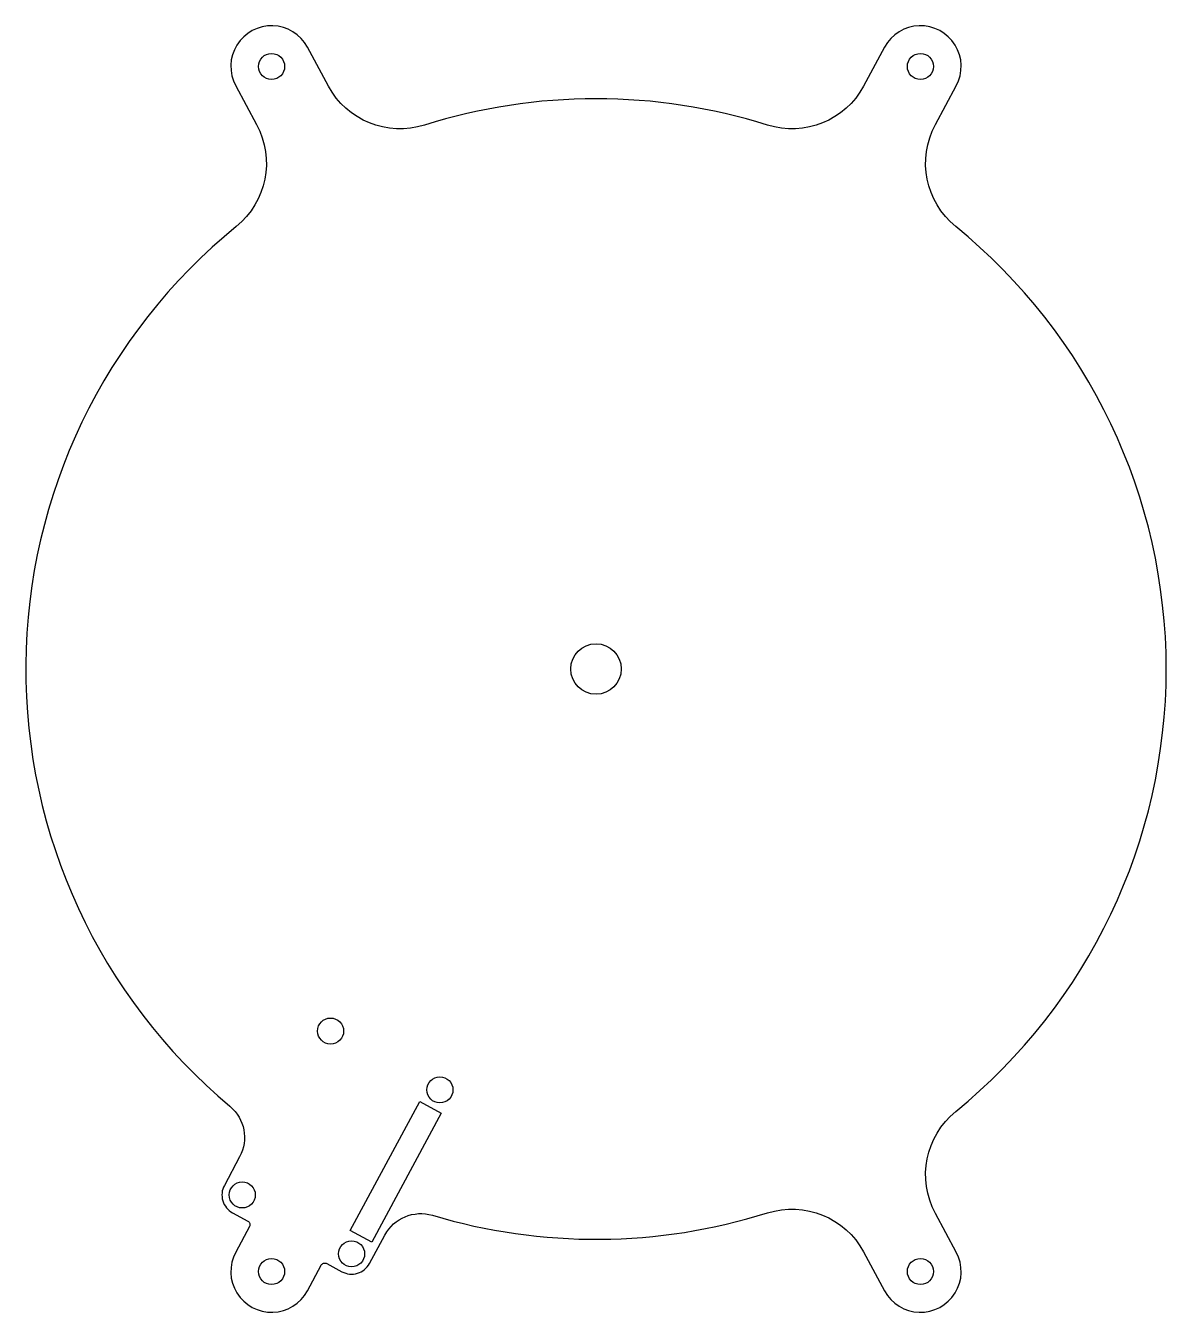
# Model space of a CAD drawing. Header units: millimetres. Extents: x -70 to 70, y -79 to 79.
import ezdxf

# ---------------------------------------------------------------- set-up
doc = ezdxf.new("R2010")
doc.units = ezdxf.units.MM
doc.layers.get('0').update_dxf_attribs({"linetype": 'CONTINUOUS'})

msp = doc.modelspace()

# ---------------------------------------------------------------- linework, layer by layer
msp.add_lwpolyline([(35.42, -76.33, 1), (44.23, -71.59), (41.66, -66.82, -0.359988), (44.15, -54.32, 0.475831), (44.15, 54.32, -0.359988), (41.66, 66.82), (44.23, 71.59, 1), (35.42, 76.33), (32.85, 71.56, -0.359988), (21.04, 66.76, 0.153853), (-21.04, 66.76, -0.359988), (-32.85, 71.56), (-35.42, 76.33, 1), (-44.23, 71.59), (-41.66, 66.82, -0.359988), (-44.15, 54.32, 0.471431), (-44.93, -53.68, -0.355934), (-43.74, -59.88), (-45.62, -63.38, 0.414214), (-44.6, -66.76), (-42.74, -67.77, -0.414214), (-42.53, -68.45), (-44.23, -71.59, 1), (-35.42, -76.33), (-33.73, -73.19, -0.414214), (-33.05, -72.98), (-31.18, -73.99, 0.414214), (-27.8, -72.97), (-25.92, -69.48, -0.355934), (-20.08, -67.06, 0.150176), (21.04, -66.76, -0.359988), (32.85, -71.56)], format="xyb", close=True)
msp.add_lwpolyline([(-21.63, -53.09), (-18.99, -54.51), (-27.53, -70.36), (-30.17, -68.94)], close=True)
for centre, radius in [((-39.82, 73.96), 1.6), ((39.82, 73.96), 1.6), ((0, 0), 3.1), ((-32.58, -44.44), 1.6), ((-19.16, -51.66), 1.6), ((-43.42, -64.56), 1.6), ((-30, -71.79), 1.6), ((-39.82, -73.96), 1.6), ((39.82, -73.96), 1.6)]:
    msp.add_circle(centre, radius)

doc.saveas('drawing.dxf')
